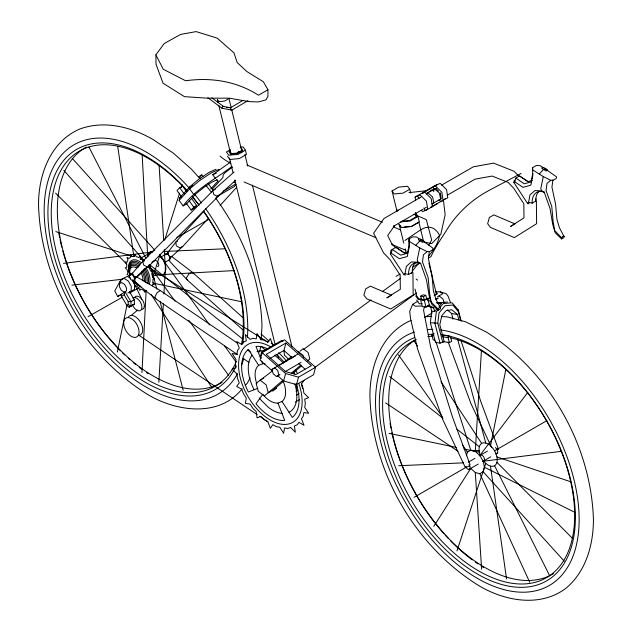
<?xml version="1.0" encoding="UTF-8"?>
<svg xmlns="http://www.w3.org/2000/svg" width="632" height="632" viewBox="0 0 632 632"><rect width="100%" height="100%" fill="white"/><g stroke="black" fill="none" stroke-linecap="round" stroke-linejoin="round"><path stroke-width="0.95" d="M405.096 253.329L395.948 247.302L392.267 249.427L391.224 253.155L399.361 258.685L407.269 256.505L409.228 247.073L409.038 238.983L412.72 236.858L416.401 236.945L418.905 238.517M543.307 167.701L539.965 165.608L536.292 165.521L532.61 167.646L532.61 169.858L543.299 176.565L550.685 180.31L553.292 180.167L556.231 178.469L556.571 176.905L544.982 168.752M242.965 100.409L230.554 107.732L230.514 109.763L231.928 110.118L247.973 100.646M514.235 180.112L513.911 182.537L527.42 203.267L528.613 202.295L532.168 203.156L535.849 201.031L535.944 198.788M119.559 283.547L119.401 286.77L121.32 290.349L124.188 292.182L126.329 291.202L126.487 287.979L124.567 284.4L121.7 282.567L119.559 283.547L120.823 279.834L124.172 277.906L127.411 276.421L130.31 278.27M120.728 281.785L120.823 279.834L124.07 278.349L128.415 281.129L131.322 286.549L131.085 291.431L127.846 292.924M141.963 372.54L146.134 290.862M158.861 382.297L163.364 303.842M163.925 294.038L165.552 265.598M433.765 526.377L470.737 468.446L475.296 472.491L479.854 473.708L483.188 471.788L484.412 467.23L483.188 461.257L479.854 455.482L475.296 451.446L481.45 350.31M237.545 354.631L155.97 298.976L134.584 281.825L135.406 277.006M260.637 346.478L259.673 352.079M261.158 339.818L261.988 326.159C260.779 280.039 242.83 235.325 215.796 198.337M458.951 320.163L457.473 314.491L451.841 309.783L446.295 310.549L441.839 315.55L439.801 324.698L444.217 341.73L440.046 343.137L435.48 342.354L430.368 322.675L431.719 311.118L430.74 307.334L427.374 305.525M442.803 342.544L437.81 323.3L439.011 312.99L445.039 305.722L452.781 305.043L458.319 311.465L460.696 320.629M405.483 275.157L403.848 274.604L390.347 253.874L390.663 251.457M429.207 252.231L428.377 258.496L432.012 275.52L433.386 290.807L435.882 299.173L440.52 307.903L440.354 308.945L438.023 310.296L431.624 304.055L429.16 295.76L426.497 279.937L420.683 263.599L418.147 262.24L411.29 261.932L406.36 266.364L405.041 273.632L403.848 274.604M552.897 180.001L551.941 187.159L555.575 204.183L556.95 219.47L559.446 227.828L564.092 236.558L563.918 237.608L561.587 238.959L555.188 232.718L552.724 224.423L550.061 208.6L544.255 192.254L541.719 190.904L534.854 190.588L529.932 195.019L528.613 202.295M215.994 169.265L209.137 172.323L198.748 179.227L190.05 186.543L189.679 188.913L179.14 200.399L183.122 205.89L186.669 203.844L195.794 193.898L204.31 187.08L211.704 182.229L216.823 179.851L217.929 181.115L210.764 188.929M438.023 310.296L438.94 307.863L440.109 307.192L440.52 307.903M561.587 238.959L562.504 236.526L563.673 235.855L564.092 236.558M152.383 285.854L152.62 284.432L154.453 284.74L152.952 282.457L152.952 279.344L154.453 278.791L152.62 276.99L151.704 273.53L152.683 272.179L150.748 271.081L149.018 267.699L149.373 265.701M490.487 445.757L505.845 369.475M117.362 352.008L126.993 304.98M409.038 241.195L419.735 247.902L417.231 259.926L418.068 262.24L420.762 263.56A21.322 12.308 60 0 0 408.604 274.493L405.041 273.632M532.792 173.421L531.022 181.929L524.236 183.794L515.838 178.09L514.796 181.819L513.911 182.537M543.299 176.565L540.802 188.581L541.632 190.896M179.14 200.399L179.749 197.776L190.05 186.543M424.459 306.591L423.566 310.178L430.645 347.087L452.567 417.31L470.066 464.599M152.549 277.732L153.039 275.908L151.814 269.943L149.571 265.551M283.002 341.635L281.706 340.482L261.601 352.095L260.258 357.096L261.553 358.241M277.732 375.748L283.61 380.962L296.519 384.604L313.559 374.76L315.55 367.334L284.463 339.763L262.083 352.68L260.092 360.106L272.59 371.189M269.99 358.502L283.934 350.452L285.917 343.026L311.402 365.62L295.981 374.523L285.656 371.616L266.238 354.394L285.917 343.026M283.61 380.962L285.601 373.536L262.083 352.68M296.519 384.604L298.509 377.17L315.55 367.334M297.111 385.71L296.368 388.49L296.961 391.105M466.432 455.791L467.404 452.149L470.737 450.221L475.296 451.446M152.707 277.646L160.173 254.175M164.652 240.097L179.575 193.147M181.368 187.514L182.261 184.702M456.96 550.922L485.771 463.359M170.45 256.513L169.597 259.049L169.66 261.316L187.672 280.339L243.146 330.149M129.441 291.573L134.276 299.71L134.355 304.118L129.165 307.215L126.945 305.525L121.526 296.416L124.117 294.788L124.875 292.6M231.928 110.118L221.998 108.238L222.748 106.334L230.554 107.732M417.965 301.227L412.657 304.284L409.67 311.378L410.571 318.662L417.483 348.793L442.811 419.672L465.144 467.111L465.966 467.356L469.805 465.855M250.13 377.873L247.452 382.96L245.421 385.283M428.852 245.192L431.656 239.978L426.316 219.604L413.921 214.248M120.823 279.834L114.755 290.965L117.734 296.519L121.083 294.591M130.729 274.833L131.59 273.522L132.925 274.264M165.402 254.815L166.263 253.503L168.27 254.617M169.036 260.392L170.324 258.433L169.281 255.849M304.024 380.409L301.44 383.956L303.234 388.577L303.858 393.017L308.637 397.726L304.719 399.179L305.343 403.619L304.719 407.332L308.637 413.312L303.858 412.498L303.234 416.219L301.44 418.771L304.024 425.297L298.952 422.31L297.159 424.862L294.409 425.936L295.342 432.233L290.594 427.429L287.852 428.504L284.479 427.975L283.65 433.276L279.794 427.24L276.429 426.711L272.842 424.641L270.354 428.306L267.865 421.765L264.279 419.695L260.905 416.338L257.058 417.918L256.229 411.669L252.855 408.304L250.114 404.061L245.366 403.374L246.29 398.16L243.549 393.91L241.756 389.288L236.684 386.421L239.267 382.873L237.474 378.252L236.85 373.812L232.07 369.104L235.981 367.65L235.365 363.21L235.981 359.497L232.07 353.517L236.85 354.331L237.474 350.61L239.267 348.058L236.684 341.533L241.756 344.519L243.549 341.967L246.29 340.893L245.366 334.597L250.114 339.4L252.855 338.325L256.229 338.855L257.058 333.554L260.905 339.589L264.279 340.119L267.865 342.188L270.354 338.523L272.842 345.064M155.867 54.858L164.194 43.553L180.578 34.436L196.149 31.6L217.21 38.157L233.935 52.835L237.213 62.584L246.891 71.55L263.386 81.797L267.944 89.768L267.944 96.467L265.993 99.856L258.496 101.918L249.142 101.641L229.195 98.142L207.454 98.189L184.473 96.656L163.032 83.203L156.033 64.29L155.867 54.858L163.301 69.275L185.587 80.754C211.262 77.238 236.471 81.133 258.496 95.227L267.944 89.768M235.981 184.299L234.472 186.432L217.85 196.031M479.854 455.482L527.775 392.456M208.125 218.601L182.869 246.33L170.664 257.651L168.618 255.462L167.44 252.99L175.909 241.945L203.82 211.293M431.719 311.118L434.674 311.615L437.186 308.59M439.066 306.315L441.586 303.281L436.68 302.649M438.173 309.617L436.293 311.892L434.942 323.45L440.046 343.137M440.062 307.35L443.198 303.558L452.078 302.783L458.287 309.98L461.202 321.222M235.602 180.246L219.936 194.569L149.871 265.124L147.216 266.917L135.58 278.112L132.207 273.545L142.761 261.34L212.826 190.785L234.101 171.999M215.781 198.164L218.443 195.241M220.086 205.471L236.7 187.222M134.584 281.825L135.082 281.28M186.495 191.472L182.53 186.013L179.662 187.665L177.015 190.548L181.542 196.789M181.21 187.451L182.53 186.013M200.478 176.328L201.798 174.882L202.927 176.447M183.122 205.89C195.936 188.865 215.157 179.259 231.762 166.635M229.337 162.543L230.498 161.279M186.077 203.03L191.172 210.045L193.819 207.162L196.686 205.511L191.591 198.488M196.686 205.511L194.048 208.394L191.172 210.045M212.352 189.015L222.891 177.521L223.183 174.78L225.205 172.576L232.56 166.982M415.722 245.39L419.956 240.768L421.655 239.789L423.084 241.14L420.58 239.568M539.286 174.045L543.528 169.423L545.219 168.452L546.648 169.803M242.198 388.743C219.099 417.855 175.988 411.574 147.651 394.463L145.747 393.27C83.29 353.644 41.728 281.667 38.639 207.754L38.56 205.503C38.197 175.42 50.189 141.694 79.719 129.054C104.209 120.001 131.045 126.882 152.968 139.451L173.476 153.26L191.512 169.25L199.973 178.69M132.207 273.545L132.657 273.071M149.871 265.124L136.757 276.99L147.216 266.917L143.661 265.029L142.761 261.34L144.088 260.447M283.089 380.203L264.334 395.988L258.243 391.24L256.134 383.316L272.763 370.692M291.218 373.267L300.832 365.075M273.324 389.92L283.673 381.096M292.545 373.528L301.417 365.96M424.688 242.143L433.007 248.25L432.667 249.806L429.721 251.512L427.121 251.647L423.44 254.743L422.484 261.901L428.18 277.732L429.555 293.019L431.135 301.914L438.189 309.245M550.685 180.31L547.004 183.399L546.056 190.556L551.752 206.388L553.119 221.674L554.706 230.569L561.753 237.909M131.187 315.455L137.768 309.972M390.774 250.643L392.267 249.427L400.672 255.131L407.458 253.266L409.228 244.766L409.038 238.983M390.347 253.874L391.224 253.155M410.792 273.593L412.285 272.368A21.322 12.308 60 0 1 415.461 262.612M190.643 186.811L192.768 185.105M279.984 374.618L276.618 376.561L273.198 373.891L272.013 369.436L297.822 354.038M299.931 351.25L303.155 348.667L308.1 352.53L309.814 358.968L307.231 361.03M276.618 376.561L278.846 374.776L277.661 370.32L274.241 367.65M272.692 391.161L276.002 388.514M230.664 161.966L212.747 174.732L215.322 178.279M283.049 363.005L291.747 356.511M303.573 349.401L371.126 299.892M382.257 291.731L400.538 278.333M314.776 367.532L416.504 292.972M237.766 343.389L160.267 290.523L157.068 292.703L154.919 296.929L155.97 298.976M404.946 240.484L419.672 230.483A83.953 28.535 -75.2 0 1 439.398 235.104A73.675 29.072 -27.6 0 1 428.393 256.221M215.48 188.992L212.826 190.785L213.727 194.474L217.282 196.362L219.936 194.569M117.734 296.519L125.128 291.873M126.945 305.525L128.233 304.711L131.014 306.046L134.355 304.118M129.165 307.215L131.014 306.046L130.927 301.638L125.61 292.687M432.367 190.556L436.491 188.091M432.209 203.867L433.844 202.864L432.557 196.923L428.014 192.981L426.339 193.953M438.189 200.439L440.638 198.946L439.358 192.997L434.816 189.055M393.302 226.319L394.787 225.411L387.692 235.507L391.911 243.936M230.396 149.673L226.406 151.98L228.729 155.219L238.225 154.311L245.406 150.163L243.091 146.924L240.239 147.193M230.467 150.866L228.966 151.735L230.656 154.097L237.6 153.434L242.854 150.408L241.155 148.038M230.648 154.405L232.244 153.489M201.798 174.882L198.93 176.541L200.628 178.88M179.749 197.776L180.926 197.097M223.191 191.267L235.657 184.07M151.846 262.256L155.109 260.376M160.773 257.106L166.437 253.835M164.075 262.825L169.739 259.555A3.421 1.975 60 0 1 168.855 260.06M134.276 299.71L130.927 301.638L128.178 301.622L124.117 294.788M397.125 211.704L392.045 190.951L398.737 187.088L407.593 186.243L409.749 189.26L410.674 193.037M409.749 189.26L403.058 193.123L394.21 193.969L392.045 190.951M415.635 200.771L415.082 197.081L435.156 185.492L440.235 183.383L446.548 189.576L447.788 197.887L443.561 199.649M437.692 184.433L422.302 193.321L424.838 192.262L431.158 198.464L432.399 206.775L425.178 210.535L423.843 207.975M426.284 193.542L432.304 190.066L433.726 191.306M427.516 193.037L429.16 192.089M430.811 191.133L435.906 188.486L438.474 191.006M421.299 196.86L383.964 218.53L373.599 233.271L383.553 252.855L390.031 259.626L400.159 275.173L400.325 289.274L386.8 297.893L391.485 295.191L370.376 286.17L365.699 288.879L363.874 295.176L366.742 298.77L390.695 309.008L413.162 294.97L412.909 272.668M441.515 185.192L473.336 166.816L493.608 163.127L514.108 171.288L519.204 176.605M432.067 203.836L441.286 198.804L440.401 192.894M393.586 226.224L423.013 209.232M424.696 208.26L426.379 207.288M447.44 195.13L475.122 179.148L492.131 176.059L508.152 182.427L513.705 188.225L523.833 203.765L523.991 217.874L510.474 226.493L514.946 223.91L493.845 214.896L489.366 217.479L487.651 223.712L490.408 227.37L514.369 237.608L536.623 223.689L536.371 201.387M430.684 207.351L445.252 198.946M431.617 206.972L437.636 203.496M415.516 212.842L416.441 216.61L409.749 220.473L401.786 221.24M415.445 212.929L417.973 216.468L410.128 221.002L400.688 221.903M411.361 226.382L418.826 222.069L423.511 241.219M515.838 178.09L519.512 175.965L527.846 181.431M544.255 192.254L541.719 190.904M408.604 274.493L412.285 272.368M272.013 369.436L273.695 368.464M279.589 365.059L281.272 364.087M282.954 363.116L288.01 360.193M289.693 359.221L295.594 355.816M263.449 378.213L260.108 380.148L266.19 384.896L268.3 392.82L276.666 387.993M285.04 371.695L301.045 362.46M420.714 296.187L423.029 294.844L425.771 295.318L426.655 298.746L424.341 300.082L421.599 299.615L420.714 296.187L423.456 296.653L425.771 295.318M424.309 300.453L427.651 298.533L429.389 305.248L426.055 307.176L422.358 306.544L420.612 299.821L424.309 300.453L426.055 307.176M434.745 294.828L436.396 293.872L428.899 263.236M434.129 295.673L437.423 293.769L435.298 290.799M437.439 296.803L442.74 293.746L440.164 291.818L435.709 291.952M435.788 299.102L437.447 298.146M435.993 299.473L438.466 298.043M411.092 320.369C381.562 333.009 369.578 366.734 369.933 396.825L370.012 399.076C373.109 472.981 414.663 544.958 477.121 584.592L479.032 585.785C504.905 601.135 540.115 607.621 565.822 588.368C585.904 571.683 593.361 544.997 593.44 519.725L593.361 517.482C590.272 443.569 548.71 371.592 486.253 331.966L465.405 321.743L447.029 316.822L441.286 316.6M296.092 391.248L297.712 390.307M424.728 317.311L432.375 312.895M296.416 395.166L298.976 393.689M295.278 402.102L299.536 399.645M435.045 340.166L433.141 339.842L431.853 334.897L434.152 333.578M442.368 336.698L448.104 337.678L450.395 336.35L451.675 341.288L449.384 342.615L443.648 341.635M468.225 462.237L474.964 458.35M479.174 455.917L487.485 451.114M414.063 497.321L466.471 467.064M494.572 450.837L546.885 420.636M497.281 449.992L498.482 449.297L480.644 401.099L461.012 340.601M468.96 469.434L478.266 464.062M482.477 461.637L490.788 456.833M495.757 453.966L497.416 453.01M140.28 258.401L154.745 250.161M176.865 237.561L209.2 219.138M88.022 316.711L122.047 297.38M129.702 293.035L139.056 287.718M396.035 276.342L400.214 274.004M412.767 266.988L419.466 263.244M428.393 258.125L430.977 256.687A73.675 7.031 -52.7 0 1 445.892 231.352A83.953 62.331 -38.4 0 1 488.978 190.469L521.147 173.389M177.497 241.155L175.909 241.945L176.217 245.714L179.701 247.902L182.869 246.33M132.001 290.617L134.434 289.503L134.663 284.621L132.175 279.976M219.193 169.297L211.341 172.789L199.428 180.705L189.679 188.913L193.661 194.403M212.747 174.732L216.239 173.184M415.082 197.081L420.154 194.972L426.474 201.174L427.714 209.476L422.642 211.586L421.236 210.211M256.805 383.727A21.591 12.466 60 0 1 258.654 365.328L262.722 363.74A21.591 12.466 60 0 1 265.132 363.835M257.801 388.332L248.36 392.022A40.598 23.439 60 0 1 248.36 349.409L258.654 365.328M277.985 403.09L284.708 420.406A40.598 23.439 60 0 1 256 403.832L262.722 394.273A21.591 12.466 60 0 0 277.985 403.09L282.046 401.502A21.591 12.466 60 0 0 282.852 380.511M167.44 252.99L168.302 252.705M532.16 180.499L527.918 181.668L519.512 175.965M407.743 252.073L404.354 253.005L395.948 247.302M426.774 316.743L431.711 316.229M63.508 263.386L152.438 251.963M483.188 461.257L561.73 451.272M71.953 285.166L122.426 279.21M152.517 275.663L163.198 274.399M408.928 192.626L426.466 190.706M430.36 190.279L432.304 190.066M238.438 151.743L241.29 151.467M237.664 152.375L242.088 151.949M404.18 227.07L409.568 226.548M421.757 298.865L419.063 299.126L416.654 295.752L415.019 289.053M426.244 298.438L428.938 298.178M421.923 299.22L418.289 299.568L415.635 295.855M427.366 298.699L429.183 298.525M422.058 303.581L419.34 303.842L416.678 300.129M438.632 302.775L447.503 302.001M159.106 274.77L234.282 270.567M437.81 323.3L430.368 322.675M398.745 465.729L463.485 462.845M150.305 252.081L152.265 251.994M163.056 251.52L224.834 248.795M421.465 306.022L415.232 306.212L412.657 304.284M226.588 107.551L231.051 107.614M470.192 450.308L479.735 450.64M436.72 302.965L441.586 303.281M396.177 210.006L398.128 210.164M146.513 290.546L145.226 290.341L144.91 292.363L143.44 290.056L140.786 289.069L139.83 290.467L138.882 287.971L136.228 285.893L134.75 286.501L134.434 284.116M427.983 299.829L427.24 299.702L431.229 301.851M429.389 305.248L428.646 305.122L433.694 307.839L434.674 311.615M430.74 307.334L433.694 307.839M447.338 309.949L451.564 313.48L457.473 314.491M441.792 334.881L450.395 336.35M431.853 334.897L433.765 335.229M389.091 433.37L456.288 447.393M463.967 448.997L479.325 452.204M152.565 282.994L241.906 301.812M424.04 242.001L431.64 243.652L440.82 234.33L445.157 214.69L443.467 200.399M140.272 259.144L143.922 260.123L140.17 258.907M285.601 373.536L298.509 377.17M222.748 106.334L223.728 106.611L211.933 97.881M497.661 449.052L498.482 449.297M440.164 291.818L446.168 293.722L448.025 296.053L450.474 302.444M55.814 231.596L132.673 256.481M496.934 456.92L570.672 481.758M527.42 203.267L529.047 203.82M246.883 165.015L382.4 222.251M393.309 226.856L400.585 229.93M244.071 182L375.945 237.695M392.314 244.616L405.957 250.375M484.412 467.23L575.073 512.465M419.735 247.902L427.121 251.647M167.267 252.926L168.602 253.669M135.896 276.468L160.267 290.523M147.785 266.688L267.865 342.188M234.038 182.221L235.428 183.098M385.599 402.868L458.042 451.264M257.248 414.655L138.882 335.292A10.886 6.281 60 0 0 140.478 322.233A10.886 6.281 60 0 0 128.367 317.082M259.697 416.291L267.865 421.765M514.796 181.819L522.925 187.341L530.833 185.168L532.792 175.736L532.61 167.646M247.554 350.065L250.817 352.293M243.257 358.526L248.969 362.42M207.81 97.723L221.998 108.238M171.367 256.244L192.412 272.297L242.767 317.517M416.132 279.036L417.602 280.158M298.138 351.566L303.084 355.429L303.573 357.27M389.675 376.459L443 418.273M456.912 429.175L479.325 446.753M149.318 264.437L242.656 339.021M439.074 295.855L442.937 298.991L444.185 302.728M283.934 350.452L291.937 357.554M298.486 363.368L305.043 369.175M261.601 352.095L262.888 353.241M261.016 333.901L269.042 341.106M271.231 343.073L274.154 345.696M261.387 346.534L265.772 350.468M55.576 193.123L126.526 263.836M287.852 358.526L284.479 355.16L283.887 350.697M143.44 260.755L140.786 258.685L139.83 256.189L138.882 257.579L136.228 256.592L134.75 254.285L134.434 256.308L132.104 256.521L130.287 254.688L130.642 257.09L128.912 258.472L126.977 257.335L127.964 259.823L127.04 262.217L125.215 261.909L126.708 264.192L126.708 267.304L125.215 267.865L127.04 269.659L127.964 273.119L126.977 274.478L128.912 275.568L129.6 277.329M496.934 462.363L572.56 538.456M395.585 247.72L391.579 243.541L392.377 245.003M483.188 471.788L564.289 561.224M72.301 158.387L154.635 249.995M159.24 255.123L163.198 259.523M205.827 185.231L211.262 192.057M63.848 170.411L144.546 260.992M151.767 269.098L154.39 272.044M216.784 179.543L217.929 181.115M208.031 183.462L213.126 190.485M179.662 187.665L184.189 193.905M189.284 200.929L193.819 207.162M152.035 269.351L175.056 301.227M188.873 320.361L228.587 375.345M415.366 215.101L416.441 216.61M400.04 225.308L401.004 226.651M398.571 224.005L401.099 227.544L411.487 226.556L419.34 222.022L417.973 216.468M227.457 156.254L229.772 159.493L239.267 158.585L246.448 154.437L245.406 150.163M159.683 255.241L209.532 324.895M224.431 345.712L235.894 361.725M398.334 354.678L442.289 416.701M462.269 444.896L467.404 452.149M414.3 341.209L417.562 346.154M440.931 381.594L481.679 443.395M151.127 294.48L212.06 387.811M295.326 370.091L297.159 372.92M282.046 401.502L292.34 417.42A40.598 23.439 60 0 0 296.226 383.987M193.321 273.759L192.412 272.297L188.668 274.122L186.306 278.143L187.672 280.339M148.955 264.99L151.814 269.943L156.799 289.045M434.105 189.237L433.015 187.135L435.551 186.085L441.863 192.286L443.103 200.597L440.567 201.648L439.477 199.554M417.618 196.023L418.953 198.582M88.922 147.035L145.976 258.528M494.572 465.721L549.374 575.167M132.657 280.316L141.805 299.133M491.57 447.385L470.895 403.461L448.222 342.149M479.854 473.708L529.727 582.262M134.956 276.721L135.651 278.443M260.597 358.273L256 346.423A40.598 23.439 60 0 1 267.834 348.935M261.656 361.006L262.722 363.74M435.938 341.809L470.737 450.221M457.687 339.487L485.771 443.032M451.564 313.48L453.041 319.16M448.104 337.678L449.384 342.615M423.456 296.653L424.341 300.082M160.038 301.464L183.209 390.284M399.313 224.913L403.769 243.107M405.175 248.85L406.107 252.674M244.916 154.579L247.728 166.042M252.405 185.168L291.976 346.818M231.265 107.993L228.95 98.545L224.589 101.057L218.83 101.61L217.424 99.643L218.119 102.479M231.723 109.881L241.669 150.519L237.316 153.031L231.549 153.584L230.143 151.617L218.806 105.315M229.456 158.016L232.963 172.346M234.835 179.994L275.11 344.511M277.685 355.034L278.617 358.858M301.401 383.213L302.625 388.562M433.639 189.213L433.892 190.904M117.742 146.577L133.881 256.726M490.487 466.084L506.54 578.865M475.296 472.491L481.623 569.195M159.106 165.236L163.704 240.673M164.241 249.49L165.552 271.049M142.184 155.504L147.73 256.94A12.885 7.442 60 0 1 152.194 251.497M121.431 294.196L121.526 296.416M458.287 309.98L458.319 311.465M128.178 301.622L128.233 304.711M230.727 163.34A76.385 8.698 20.1 0 1 220.07 155.986M412.309 271.42A51.595 37.738 -33.2 0 1 418.842 263.283M132.807 298.122A7.292 4.211 60 0 1 140.509 302.293A7.292 4.211 60 0 1 139.846 310.778A7.292 4.211 60 0 1 132.293 304.624M134.758 297.245A7.292 4.211 60 0 1 142.871 300.69A7.292 4.211 60 0 1 141.805 309.443M282.196 413.447A34.349 19.837 60 0 1 268.339 407.324L260.416 399.416A34.349 19.837 60 0 1 259.317 398.01M253.953 389.423A34.349 19.837 60 0 1 252.081 355.231M256.947 351.637A34.349 19.837 60 0 1 263.805 350.926M274.272 355.145A34.349 19.837 60 0 1 282.844 362.665M294.868 383.924A34.349 19.837 60 0 1 288.982 412.293M141.118 286.991A15.239 8.793 60 0 1 133.858 281.327M130.247 275.307A15.239 8.793 60 0 1 130.239 261.632A15.239 8.793 60 0 1 141.118 262.493M146.174 268.134A15.239 8.793 60 0 1 149.365 283.76M140.383 286.264A14.015 8.09 60 0 1 133.708 281.05M130.255 275.22A14.015 8.09 60 0 1 130.445 262.857A14.015 8.09 60 0 1 140.383 263.726M144.76 268.505A14.015 8.09 60 0 1 147.975 283.294M138.929 284.945A11.732 6.77 60 0 1 133.344 280.576M130.16 274.944A11.732 6.77 60 0 1 130.777 265.171A11.732 6.77 60 0 1 138.929 266.072M143.045 270.765A11.732 6.77 60 0 1 145.281 282.457M136.702 283.152A9.29 5.364 60 0 1 133.028 280.031M130.145 274.383A9.29 5.364 60 0 1 136.702 268M141.355 273.38A9.29 5.364 60 0 1 142.714 280.798M138.21 284.345A10.665 6.154 60 0 1 133.131 280.379M130.374 275.599A10.665 6.154 60 0 1 130.729 266.451A10.665 6.154 60 0 1 138.21 267.194M141.75 271.144A10.665 6.154 60 0 1 144.238 281.264M139.664 285.672A12.948 7.473 60 0 1 133.494 280.853M130.31 275.465A12.948 7.473 60 0 1 130.484 264.042A12.948 7.473 60 0 1 139.664 264.848M143.709 269.256A12.948 7.473 60 0 1 146.679 282.923M298.857 383.64A44.951 25.952 60 0 1 279.913 423.938A44.951 25.952 60 0 1 238.935 370.858A44.951 25.952 60 0 1 270.354 346.715M278.578 352.711A44.951 25.952 60 0 1 286.249 360.801M293.785 372.153A44.951 25.952 60 0 1 294.702 373.883M276.026 354.197A40.598 23.439 60 0 1 284.092 362.239M535.849 201.031A21.322 12.308 60 0 1 539.025 191.267M532.168 203.156A21.322 12.308 60 0 1 544.326 192.215M159.446 254.743A12.885 7.442 60 0 1 165.102 272.274A12.885 7.442 60 0 1 152.194 269.722M148.149 373.646A138.645 80.051 60 0 1 146.521 372.564M141.655 369.143A138.645 80.051 60 0 1 139.238 367.334M135.453 364.364A138.645 80.051 60 0 1 133.265 362.57M129.647 359.466A138.645 80.051 60 0 1 128.209 358.178M124.638 354.884A138.645 80.051 60 0 1 122.529 352.846M120.467 350.8A138.645 80.051 60 0 1 92.169 315.589M91.648 314.783A138.645 80.051 60 0 1 62.781 250.888M61.802 247.128A138.645 80.051 60 0 1 60.064 239.544M59.684 237.664A138.645 80.051 60 0 1 58.823 232.979M222.101 382.305A135.793 78.4 60 0 1 85.462 304.403A135.793 78.4 60 0 1 86.315 147.114M237.545 373.662A143.962 83.116 60 0 1 101.886 349.978A143.962 83.116 60 0 1 54.028 165.916A143.962 83.116 60 0 1 189.308 188.139M194.387 194.032A143.962 83.116 60 0 1 201.513 203.038M205.471 208.449A143.962 83.116 60 0 1 247.444 337.283M243.762 358.557A143.962 83.116 60 0 1 241.622 364.901M236.123 365.975A138.645 80.051 60 0 1 106.697 350.531A138.645 80.051 60 0 1 56.469 171.58A138.645 80.051 60 0 1 186.748 190.074M192.499 196.694A138.645 80.051 60 0 1 199.064 204.965M203.591 211.159A138.645 80.051 60 0 1 242.656 343.982M236.376 361.465A135.793 78.4 60 0 1 110.094 349.488A135.793 78.4 60 0 1 59.329 173.413A135.793 78.4 60 0 1 187.214 190.951M192.847 197.437A135.793 78.4 60 0 1 198.851 204.981M203.48 211.286A135.793 78.4 60 0 1 241.471 344.59M480.233 455.261A12.885 7.442 60 0 1 486.545 443.285A12.885 7.442 60 0 1 497.1 461.565A12.885 7.442 60 0 1 483.567 461.044M483.599 567.528A138.645 80.051 60 0 1 481.157 566.011M477.903 563.878A138.645 80.051 60 0 1 475.462 562.203M472.223 559.865A138.645 80.051 60 0 1 450.513 540.763M448.53 538.701A138.645 80.051 60 0 1 445.252 535.162M443.956 533.716A138.645 80.051 60 0 1 401.138 463.351M400.783 462.434A138.645 80.051 60 0 1 393.91 441.294M393.665 440.346A138.645 80.051 60 0 1 391.84 432.754M390.876 428.038A138.645 80.051 60 0 1 390.047 423.369M553.474 573.619A135.793 78.4 60 0 1 417.689 497.187A135.793 78.4 60 0 1 415.99 339.416M441.815 334.77A138.645 80.051 60 0 1 575.286 522.277A138.645 80.051 60 0 1 433.979 537.279A138.645 80.051 60 0 1 414.323 337.685M428.322 334.447A138.645 80.051 60 0 1 433.015 334.225M450.466 337.772A135.793 78.4 60 0 1 574.291 525.026A135.793 78.4 60 0 1 434.792 533.361A135.793 78.4 60 0 1 416.014 339.826M427.769 336.627A135.793 78.4 60 0 1 432.454 336.161M440.575 329.951A143.962 83.116 60 0 1 578.983 525.982A143.962 83.116 60 0 1 430.297 537.872A143.962 83.116 60 0 1 414.481 332.037M427.343 329.533A143.962 83.116 60 0 1 432.896 329.375M495.322 447.614A3.421 1.975 60 0 1 497.653 451.027A3.421 1.975 60 0 1 496.531 453.515M468.96 464.607A3.421 1.975 60 0 1 469.458 469.284A3.421 1.975 60 0 1 465.658 466.511M479.972 455.451A3.421 1.975 60 0 1 483.772 457.07A3.421 1.975 60 0 1 483.275 461.17M165.552 254.348A3.421 1.975 60 0 1 167.646 254.159M169.739 256.766A3.421 1.975 60 0 1 170.063 258.346M154.224 260.89A3.421 1.975 60 0 1 158.024 262.501A3.421 1.975 60 0 1 157.526 266.601M418.423 239.291L418.423 239.805L422.413 242.301L423.946 241.732L424.104 241.329L420.114 238.825L418.423 239.291M541.987 167.954L541.987 168.46L545.977 170.964L547.51 170.395L547.668 169.984L543.686 167.488L541.987 167.954M130.587 274.098L129.299 276.065L130.682 279.51L133.36 280.987L134.648 279.028L133.265 275.584L130.587 274.098M123.659 323.055A10.886 6.281 60 0 0 135.201 337.417A10.886 6.281 60 0 0 135.201 322.028A10.886 6.281 60 0 0 123.659 323.055"/></g></svg>
